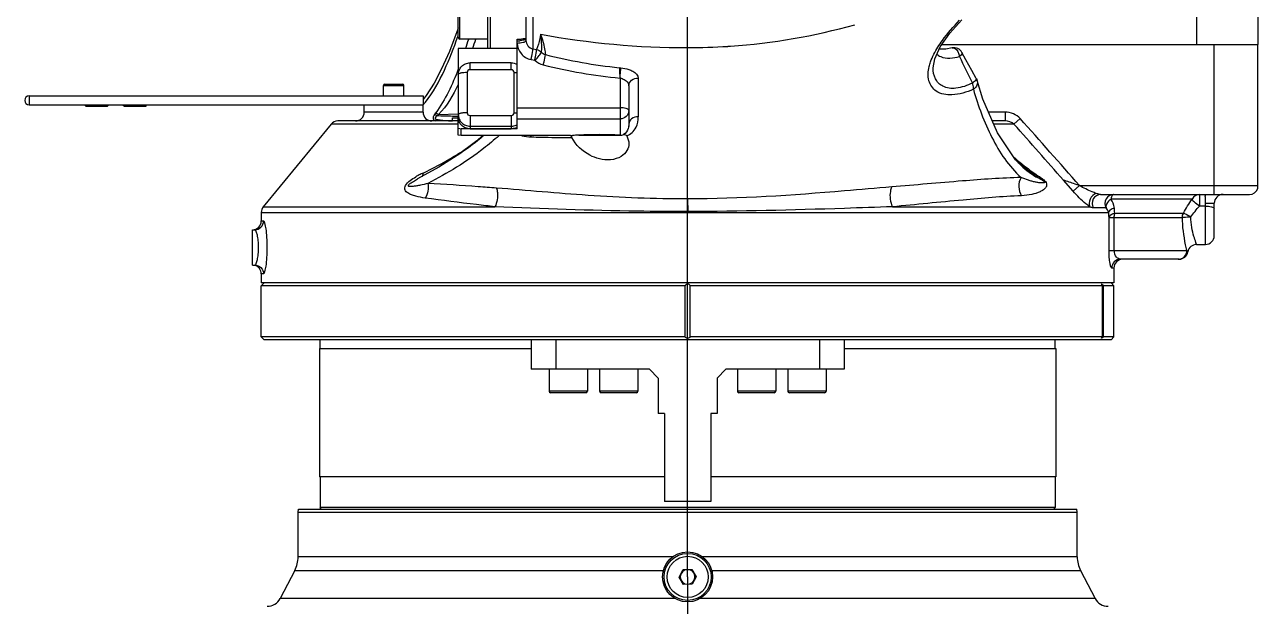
# Model space of a CAD drawing. Header units: millimetres. Extents: x 7426 to 8737, y 124 to 421.
# Drawn here: x 7920.72 to 7941.7, y 244.05 to 253.93 of the extents above; entities that cross this region are included whole.
import ezdxf

# ---------------------------------------------------------------- set-up
doc = ezdxf.new("R2010")
doc.units = ezdxf.units.MM
doc.linetypes.add('CENTER', pattern=[0.6, 0.375, -0.075, 0.075, -0.075])
doc.layers.add('中心线', color=7, linetype='Continuous')
doc.layers.add('外形图', color=7, linetype='Continuous')

msp = doc.modelspace()

# ---------------------------------------------------------------- linework, layer by layer
at = {"layer": '中心线', "linetype": 'CENTER', "ltscale": 30}
for q in [(7931.9925, 269.2036), (7931.9925, 232.0368)]:
    msp.add_line((7931.9925, 244.548), q, dxfattribs=at)
at = {"layer": '外形图', "color": 0, "linetype": 'Continuous'}
for p, q in [((7929.2424, 266.0228), (7929.2424, 253.6664)), ((7929.3609, 265.8521), (7929.3609, 253.5251)), ((7928.6424, 253.5313), (7928.6424, 265.6485)), ((7928.5924, 253.5313), (7928.5924, 265.5985)), ((7941.6981, 253.5982), (7941.6981, 255.8483)), ((7928.0924, 253.7157), (7928.0924, 254.4657)), ((7928.1174, 253.6907), (7928.1174, 254.4907)), ((7940.648, 254.2807), (7940.648, 253.5982)), ((7936.4524, 253.7923), (7936.6535, 254.0191)), ((7928.5924, 253.6907), (7928.1174, 253.6907)), ((7929.0924, 252.165), (7929.0924, 253.6866)), ((7929.0924, 253.5313), (7928.0924, 253.5313)), ((7928.0924, 253.5313), (7928.0924, 253.087)), ((7929.3609, 253.5251), (7929.4244, 253.5122)), ((7936.3171, 253.5982), (7940.8113, 253.5982)), ((7936.3171, 253.5982), (7941.6901, 253.5982)), ((7936.4894, 253.5388), (7936.4896, 253.5389)), ((7940.948, 251.0481), (7940.948, 253.5982)), ((7941.6901, 253.5982), (7941.6981, 253.5982)), ((7941.6901, 251.1498), (7941.6901, 253.5982)), ((7928.9924, 253.2857), (7928.2924, 253.2857)), ((7928.2924, 253.1694), (7928.2924, 253.2857)), ((7928.9924, 253.1694), (7928.9924, 253.2857)), ((7929.3293, 253.342), (7929.3948, 253.3288)), ((7928.0924, 253.087), (7928.0924, 252.3599)), ((7928.2424, 253.1207), (7928.2424, 252.4386)), ((7928.9924, 253.1694), (7928.2924, 253.1694)), ((7929.0424, 252.4386), (7929.0424, 253.1207)), ((7930.8425, 253.0265), (7930.8425, 252.0482)), ((7936.1676, 253.1999), (7936.1676, 253.2)), ((7926.8174, 252.8982), (7927.1674, 252.8982)), ((7926.8174, 252.7232), (7926.8174, 252.8982)), ((7926.8424, 252.9232), (7927.1424, 252.9232)), ((7927.1674, 252.7232), (7927.1674, 252.8982)), ((7930.9925, 252.8949), (7930.9925, 252.2414)), ((7920.7928, 252.7232), (7927.4924, 252.7232)), ((7920.7928, 252.7232), (7920.7928, 252.5732)), ((7927.5474, 252.7318), (7927.4924, 252.6628)), ((7927.4924, 252.7232), (7927.4924, 252.5732)), ((7920.7928, 252.5732), (7927.4924, 252.5732)), ((7921.7447, 252.5732), (7921.7447, 252.5632)), ((7921.7447, 252.5632), (7922.1398, 252.5632)), ((7921.7598, 252.5482), (7921.7447, 252.5632)), ((7921.7598, 252.5482), (7922.1248, 252.5482)), ((7922.1248, 252.5482), (7922.1398, 252.5632)), ((7922.1398, 252.5732), (7922.1398, 252.5632)), ((7922.3948, 252.5732), (7922.3948, 252.5632)), ((7922.3948, 252.5632), (7922.7898, 252.5632)), ((7922.4098, 252.5482), (7922.3948, 252.5632)), ((7922.4098, 252.5482), (7922.7748, 252.5482)), ((7922.7748, 252.5482), (7922.7898, 252.5632)), ((7922.7898, 252.5732), (7922.7898, 252.5632)), ((7926.4924, 252.4482), (7926.4924, 252.5732)), ((7927.4924, 252.4482), (7926.4924, 252.4482)), ((7927.4924, 252.4482), (7927.4924, 252.5732)), ((7927.7559, 252.4077), (7928.0924, 252.4167)), ((7929.0924, 252.5208), (7930.8425, 252.5208)), ((7937.3933, 252.4482), (7937.1083, 252.4482)), ((7937.3933, 252.4482), (7937.3933, 252.2982)), ((7925.9282, 252.2433), (7924.7764, 250.8396)), ((7928.0924, 252.2433), (7925.9282, 252.2433)), ((7928.0924, 252.2982), (7926.0442, 252.2982)), ((7927.9924, 252.3482), (7928.0924, 252.3482)), ((7927.9924, 252.2982), (7927.9924, 252.3482)), ((7928.0041, 252.3753), (7927.9935, 252.3756)), ((7928.0254, 252.3745), (7928.0041, 252.3753)), ((7928.036, 252.374), (7928.0254, 252.3745)), ((7928.0466, 252.3736), (7928.036, 252.374)), ((7928.0572, 252.3732), (7928.0466, 252.3736)), ((7928.0678, 252.3728), (7928.0572, 252.3732)), ((7928.0785, 252.3723), (7928.0678, 252.3728)), ((7928.0891, 252.3719), (7928.0785, 252.3723)), ((7928.0924, 252.0567), (7928.0924, 252.3599)), ((7928.2924, 252.3899), (7928.9924, 252.3899)), ((7928.2924, 252.3899), (7928.2924, 252.165)), ((7928.2924, 252.21), (7928.9924, 252.21)), ((7928.9924, 252.3899), (7928.9924, 252.165)), ((7929.0924, 252.3326), (7930.8425, 252.3326)), ((7930.9925, 252.2414), (7930.9912, 252.2142)), ((7937.3933, 252.2982), (7937.1723, 252.2982)), ((7937.5416, 252.2433), (7937.1958, 252.2433)), ((7937.6477, 252.3385), (7937.5416, 252.2433)), ((7928.1424, 252.0482), (7928.0924, 252.0567)), ((7929.0924, 252.165), (7928.1424, 252.165)), ((7928.1424, 252.0482), (7928.1424, 252.165)), ((7929.9925, 252.0482), (7928.1424, 252.0482)), ((7928.2924, 252.165), (7928.9924, 252.165)), ((7929.9923, 252.0179), (7929.9996, 252.0179)), ((7929.9925, 252.0482), (7929.9961, 252.0484)), ((7929.9944, 252.0483), (7929.9925, 252.0482)), ((7929.9998, 252.0486), (7929.9944, 252.0483)), ((7929.9961, 252.0484), (7929.998, 252.0485)), ((7929.998, 252.0485), (7930.034, 252.0508)), ((7929.9996, 252.0179), (7930.0246, 252.0179)), ((7930.1425, 252.0482), (7930.1425, 252.0565)), ((7930.8425, 252.0482), (7930.1425, 252.0482)), ((7928.0724, 251.7089), (7927.7596, 251.5116)), ((7928.0737, 251.7098), (7928.0724, 251.7089)), ((7937.6898, 251.5153), (7937.5684, 251.6383)), ((7927.7596, 251.5116), (7927.4008, 251.3115)), ((7937.6898, 251.5153), (7937.6943, 251.5113)), ((7937.6982, 251.5234), (7937.703, 251.5197)), ((7937.712, 251.541), (7937.7167, 251.5373)), ((7927.4006, 251.3114), (7927.4008, 251.3115)), ((7938.549, 251.103), (7938.3823, 251.2933)), ((7938.6576, 251.1981), (7938.5489, 251.103)), ((7938.6576, 251.1981), (7941.6901, 251.1981)), ((7931.9925, 250.9722), (7931.9932, 250.758)), ((7939.016, 251.0481), (7941.5481, 251.0481)), ((7940.5708, 250.971), (7939.1924, 250.971)), ((7940.6973, 251.0481), (7940.6973, 250.852)), ((7924.7423, 250.7445), (7939.1511, 250.7445)), ((7924.7423, 250.7445), (7924.7423, 250.5981)), ((7924.7764, 250.8396), (7928.7156, 250.8396)), ((7935.4759, 250.8396), (7938.8325, 250.8396)), ((7939.1099, 250.8213), (7938.893, 250.8213)), ((7939.2565, 250.7321), (7940.4249, 250.7321)), ((7940.798, 250.852), (7940.6973, 250.852)), ((7940.798, 250.1981), (7940.798, 250.8985)), ((7940.798, 250.8981), (7940.948, 250.8981)), ((7940.948, 250.3481), (7940.948, 250.8981)), ((7924.7423, 250.5981), (7924.7797, 250.5981)), ((7939.1595, 250.6593), (7939.2492, 250.6593)), ((7939.1595, 250.0981), (7939.1595, 250.6593)), ((7939.2492, 250.6593), (7940.4069, 250.6593)), ((7939.2492, 250.0981), (7939.2492, 250.6593)), ((7924.5923, 250.4481), (7924.6304, 250.4481)), ((7924.5923, 249.8481), (7924.5923, 250.4481)), ((7939.1595, 250.0981), (7940.4848, 250.0981)), ((7940.648, 250.1981), (7940.798, 250.1981)), ((7940.3522, 249.9481), (7939.3532, 249.9481)), ((7924.5923, 249.8481), (7924.6304, 249.8481)), ((7924.7797, 249.6981), (7924.7423, 249.6981)), ((7924.7423, 249.6981), (7924.7423, 249.5481)), ((7939.2427, 249.7981), (7939.204, 249.7981)), ((7939.2427, 249.7981), (7939.2427, 249.5481)), ((7924.7923, 249.5481), (7924.7423, 249.4981)), ((7931.9493, 249.4981), (7924.7423, 249.4981)), ((7924.7423, 248.6281), (7924.7423, 249.4981)), ((7939.2426, 249.5481), (7924.7424, 249.5481)), ((7931.9493, 248.6281), (7931.9493, 249.4981)), ((7939.047, 249.4981), (7932.0357, 249.4981)), ((7932.0357, 248.6281), (7932.0357, 249.4981)), ((7939.047, 248.6281), (7939.047, 249.4981)), ((7939.2427, 249.4981), (7939.0665, 249.4981)), ((7939.0665, 248.6281), (7939.0665, 249.4981)), ((7939.1927, 249.5481), (7939.2427, 249.4981)), ((7939.2427, 248.6281), (7939.2427, 249.4981)), ((7931.9493, 248.6281), (7924.7423, 248.6281)), ((7924.7923, 248.5781), (7924.7423, 248.6281)), ((7939.047, 248.6281), (7932.0357, 248.6281)), ((7939.2427, 248.6281), (7939.0665, 248.6281)), ((7939.1927, 248.5781), (7939.2427, 248.6281)), ((7929.3405, 248.5781), (7924.7924, 248.5781)), ((7925.7298, 248.4281), (7929.33, 248.4281)), ((7925.7299, 248.4281), (7925.7299, 246.248)), ((7925.7424, 248.4281), (7925.7424, 248.5781)), ((7929.33, 248.5781), (7929.33, 248.0781)), ((7934.6446, 248.5781), (7929.3405, 248.5781)), ((7929.7506, 248.5781), (7929.7506, 248.0781)), ((7934.2344, 248.5781), (7934.2344, 248.0781)), ((7939.1926, 248.5781), (7934.6446, 248.5781)), ((7934.6551, 248.5781), (7934.6551, 248.0781)), ((7934.6551, 248.4281), (7938.2552, 248.4281)), ((7938.2427, 248.4281), (7938.2427, 248.5781)), ((7938.2552, 248.4281), (7938.2552, 246.248)), ((7931.3425, 248.0781), (7929.33, 248.0781)), ((7929.6377, 248.0781), (7929.6377, 247.7031)), ((7930.2877, 248.0781), (7930.2877, 247.7031)), ((7930.4953, 248.0781), (7930.4953, 247.7031)), ((7931.1454, 248.0781), (7931.1454, 247.7031)), ((7931.3425, 248.0781), (7931.4925, 247.9281)), ((7932.4925, 247.9281), (7932.6425, 248.0781)), ((7934.655, 248.0781), (7932.6425, 248.0781)), ((7932.8397, 248.0781), (7932.8397, 247.7031)), ((7933.4897, 248.0781), (7933.4897, 247.7031)), ((7933.6973, 248.0781), (7933.6973, 247.7031)), ((7934.3473, 248.0781), (7934.3473, 247.7031)), ((7931.4925, 247.9281), (7931.4925, 247.328)), ((7932.4925, 247.9281), (7932.4925, 247.328)), ((7930.2877, 247.7031), (7929.6377, 247.7031)), ((7930.2627, 247.6781), (7929.6627, 247.6781)), ((7931.1454, 247.7031), (7930.4953, 247.7031)), ((7931.1204, 247.6781), (7930.5203, 247.6781)), ((7933.4897, 247.7031), (7932.8397, 247.7031)), ((7933.4647, 247.6781), (7932.8647, 247.6781)), ((7934.3473, 247.7031), (7933.6973, 247.7031)), ((7934.3223, 247.6781), (7933.7223, 247.6781)), ((7931.6, 247.328), (7931.4925, 247.328)), ((7931.6, 247.328), (7931.6, 245.828)), ((7932.4925, 247.328), (7932.385, 247.328)), ((7932.385, 247.328), (7932.385, 245.828)), ((7931.6, 246.248), (7925.7299, 246.248)), ((7925.7424, 246.248), (7925.7424, 245.728)), ((7938.2552, 246.248), (7932.385, 246.248)), ((7938.2427, 246.248), (7938.2427, 245.728)), ((7925.3673, 245.648), (7925.3759, 245.698)), ((7925.3759, 245.698), (7938.6091, 245.698)), ((7938.2427, 245.728), (7925.7424, 245.728)), ((7925.7597, 245.698), (7925.7424, 245.728)), ((7932.385, 245.828), (7931.6, 245.828)), ((7938.2253, 245.698), (7938.2427, 245.728)), ((7938.6177, 245.648), (7938.6091, 245.698)), ((7925.3673, 245.648), (7938.6177, 245.648)), ((7925.3673, 244.8893), (7925.3673, 245.648)), ((7938.6177, 244.8893), (7938.6177, 245.648)), ((7931.7393, 244.8893), (7925.3673, 244.8893)), ((7938.6177, 244.8893), (7932.2457, 244.8893)), ((7925.3106, 244.658), (7925.0624, 244.1823)), ((7925.3106, 244.658), (7931.582, 244.658)), ((7931.8482, 244.5449), (7931.9177, 244.6714)), ((7931.9177, 244.6714), (7932.062, 244.6745)), ((7932.062, 244.6745), (7932.1368, 244.551)), ((7932.403, 244.658), (7938.6744, 244.658)), ((7938.6744, 244.658), (7938.9226, 244.1823)), ((7931.923, 244.4215), (7931.8482, 244.5449)), ((7932.0673, 244.4245), (7931.923, 244.4215)), ((7932.1368, 244.551), (7932.0673, 244.4245)), ((7931.7759, 244.1823), (7925.0624, 244.1823)), ((7938.9226, 244.1823), (7932.2092, 244.1823))]:
    msp.add_line(p, q, dxfattribs=at)
for points in [[(7928.0924, 253.8813), (7928.0844, 253.8563), (7927.9406, 253.4767), (7927.809, 253.1822), (7927.6811, 252.9407), (7927.5474, 252.7318)], [(7936.1676, 253.1999), (7936.1947, 253.3536), (7936.2876, 253.5558), (7936.4524, 253.7923)], [(7936.4896, 253.5389), (7936.3832, 253.5204), (7936.2713, 253.5196), (7936.271, 253.5197)], [(7936.9023, 253.0186), (7936.823, 253.1567), (7936.7243, 253.3354), (7936.6569, 253.4623)], [(7937.5684, 251.6383), (7937.2596, 252.0939), (7937.0152, 252.6661), (7936.9174, 252.9829)], [(7928.5051, 252.0482), (7928.4092, 251.9595), (7928.0737, 251.7098)]]:
    msp.add_lwpolyline(points, dxfattribs=at)
for radius in [0.425, 0.4, 0.35]:
    msp.add_circle((7931.9925, 244.548), radius, dxfattribs=at)
for centre, radius, start, end in [((7931.9831, 264.1197), 10.5772, 274.01818, 285.63952), ((7920.0392, 256.5445), 8.5219, 340.72876, 340.91439), ((7928.1174, 253.7157), 0.025, 180, 270), ((7919.6132, 256.3516), 9.0557, 341.85383, 342.91218), ((7920.3006, 256.2586), 8.4874, 341.25652, 342.3897), ((7929.0944, 254.5283), 0.8418, 269.86304, 275.02469), ((7929.0943, 254.1626), 0.5023, 269.7855, 274.9755), ((7929.1738, 253.7769), 0.107, 291.99445, 295.00801), ((7929.1329, 254.2236), 0.5345, 279.16421, 281.33112), ((7929.1452, 254.1606), 0.4703, 281.36614, 281.99683), ((7929.2298, 253.6664), 0.0127, 352.26982, 359.97951), ((7931.9924, 267.4176), 13.8737, 259.61895, 270.00041), ((7931.9922, 264.1226), 10.5787, 270.0018, 273.71925), ((7936.5239, 253.3929), 0.15, 27.63857, 103.17581), ((7946.9755, 258.1829), 11.4138, 204.8141, 207.32869), ((7932.1149, 266.1113), 12.9717, 264.30361, 264.43553), ((8230.4091, 253.4902), 299.2576, 180.08913, 180.214958), ((7926.8424, 252.8982), 0.025, 90, 180), ((7927.1424, 252.8982), 0.025, 0, 90), ((7920.7928, 252.6482), 0.075, 90, 270), ((7926.2951, 253.5933), 1.5772, 319.55099, 321.64924), ((7926.3424, 252.4482), 0.15, 270, 0), ((7927.6424, 252.4482), 0.15, 180, 270), ((7926.3587, 253.5397), 1.494, 319.39171, 319.53373), ((7925.7863, 253.8312), 2.3771, 323.13288, 323.99807), ((7927.0475, 253.135), 1.0153, 312.1878, 314.24967), ((7926.0442, 252.1482), 0.15, 90, 140.62851), ((7927.4876, 238.4388), 13.9461, 87.92121, 89.00714), ((7928.993, 252.368), 0.2029, 289.52851, 299.34142), ((7930.7213, 252.2396), 0.2712, 353.72881, 354.61041), ((7838.3485, 163.6176), 133.018, 41.233272, 41.779705), ((7839.6336, 164.5218), 131.5999, 41.195863, 41.859039), ((7928.1426, 252.3194), 0.1544, 251.0474, 269.94775), ((7930.4929, 244.5498), 7.5151, 92.69933, 93.50102), ((7930.4927, 244.5648), 7.5001, 90.00161, 92.70296), ((7930.4924, 244.57), 7.4949, 87.32275, 89.99943), ((7924.8474, 256.8896), 6.0863, 302.19254, 304.36946), ((7924.9829, 256.6768), 5.8341, 301.8943, 302.17974), ((7941.5281, 256.4133), 6.1888, 229.86242, 231.93065), ((7941.3877, 256.2577), 6.0022, 231.05242, 232.07092), ((7928.025, 250.2336), 1.2935, 117.58908, 120.45332), ((7928.1608, 249.9746), 1.5859, 114.90531, 117.60169), ((7941.5481, 251.1981), 0.15, 270, 341.20309), ((7941.0981, 250.8981), 0.15, 90, 180), ((7924.8923, 250.7445), 0.15, 140.62851, 180), ((7919.5914, 248.7684), 19.6593, 5.51937, 5.76891), ((7922.1444, 249.3663), 17.1665, 4.5633, 4.84865), ((7924.5923, 250.5981), 0.15, 270, 0), ((7940.798, 250.3481), 0.15, 270, 0), ((7940.648, 250.0481), 0.15, 89.99998, 170.40654), ((7939.3927, 249.7981), 0.15, 90, 180), ((7940.3522, 250.0981), 0.15, 270, 350.40683), ((7924.5923, 249.6981), 0.15, 0, 75.63254), ((7929.6627, 247.7031), 0.025, 180, 270), ((7930.2627, 247.7031), 0.025, 270, 0), ((7930.5203, 247.7031), 0.025, 180, 270), ((7931.1204, 247.7031), 0.025, 270, 0), ((7932.8647, 247.7031), 0.025, 180, 270), ((7933.4647, 247.7031), 0.025, 270, 0), ((7933.7223, 247.7031), 0.025, 180, 270), ((7934.3223, 247.7031), 0.025, 270, 0), ((7924.8673, 244.8893), 0.5, 332.44719, 0), ((7939.1177, 244.8893), 0.5, 180, 207.55281), ((7931.9925, 244.548), 0.125, 91.21135, 270.0553), ((7931.9925, 244.548), 0.125, 271.21135, 90.0553), ((7924.8408, 244.298), 0.25, 270, 332.44719), ((7939.1442, 244.298), 0.25, 207.55281, 270)]:
    msp.add_arc(centre, radius, start, end, dxfattribs=at)
for points, knots in [([(7936.2483, 253.5541), (7936.2723, 253.5923), (7936.3826, 253.7538), (7936.513, 253.9007), (7936.618, 254.0083)], [0, 0, 0, 0, 0.230675, 1, 1, 1, 1]), ([(7927.532, 252.6147), (7927.6635, 252.7808), (7927.8646, 253.1511), (7928.016, 253.5388), (7928.0836, 253.732)], [0, 0, 0, 0, 0.5086457, 1, 1, 1, 1]), ([(7929.0924, 253.6226), (7929.1273, 253.6226), (7929.173, 253.6267), (7929.2399, 253.6466), (7929.2423, 253.6647)], [0, 0, 0, 0, 0.6564664, 1, 1, 1, 1]), ([(7929.2139, 253.6776), (7929.2088, 253.6756), (7929.1841, 253.6675), (7929.1583, 253.664), (7929.1379, 253.6622)], [0, 0, 0, 0, 0.2102163, 1, 1, 1, 1]), ([(7929.2304, 253.6864), (7929.2287, 253.6852), (7929.225, 253.6829), (7929.2211, 253.6809), (7929.219, 253.6799)], [0, 0, 0, 0, 0.4744129, 1, 1, 1, 1]), ([(7929.2416, 253.6999), (7929.2407, 253.6973), (7929.2376, 253.6921), (7929.233, 253.6883), (7929.2304, 253.6864)], [0, 0, 0, 0, 0.4530397, 1, 1, 1, 1]), ([(7929.2424, 253.6664), (7929.2424, 253.6342), (7929.2669, 253.567), (7929.3286, 253.5318), (7929.3609, 253.5251)], [0, 0, 0, 0, 0.4941668, 1, 1, 1, 1]), ([(7929.4924, 253.771), (7929.4884, 253.7466), (7929.4722, 253.6588), (7929.4489, 253.5719), (7929.4244, 253.5121)], [0, 0, 0, 0, 0.2771436, 1, 1, 1, 1]), ([(7929.4924, 253.771), (7929.4954, 253.7446), (7929.5051, 253.6443), (7929.5079, 253.5429), (7929.5019, 253.4689)], [0, 0, 0, 0, 0.264053, 1, 1, 1, 1]), ([(7929.0924, 253.6226), (7929.0924, 253.5585), (7929.1418, 253.4248), (7929.2648, 253.3553), (7929.3293, 253.342)], [0, 0, 0, 0, 0.4930752, 1, 1, 1, 1]), ([(7929.3293, 253.342), (7929.3335, 253.3607), (7929.3456, 253.4213), (7929.3602, 253.4823), (7929.3609, 253.5251)], [0, 0, 0, 0, 0.3090374, 1, 1, 1, 1]), ([(7929.3936, 253.3289), (7929.3977, 253.3476), (7929.4095, 253.4083), (7929.4238, 253.4693), (7929.4244, 253.5121)], [0, 0, 0, 0, 0.3089944, 1, 1, 1, 1]), ([(7929.3961, 253.3276), (7929.4221, 253.3524), (7929.4597, 253.3965), (7929.4981, 253.446), (7929.5019, 253.4689)], [0, 0, 0, 0, 0.6070122, 1, 1, 1, 1]), ([(7936.0996, 253.2208), (7936.1061, 253.248), (7936.1409, 253.3652), (7936.1984, 253.4745), (7936.2483, 253.5541)], [0, 0, 0, 0, 0.2290628, 1, 1, 1, 1]), ([(7936.4898, 253.5389), (7936.5026, 253.5419), (7936.5752, 253.5287), (7936.6075, 253.4475), (7936.6155, 253.3929)], [0, 0, 0, 0, 0.1933268, 1, 1, 1, 1]), ([(7936.6569, 253.4623), (7936.659, 253.4584), (7936.6598, 253.4283), (7936.6337, 253.408), (7936.6155, 253.3929)], [0, 0, 0, 0, 0.1581439, 1, 1, 1, 1]), ([(7928.0924, 253.087), (7928.0924, 253.1129), (7928.1029, 253.1653), (7928.1475, 253.2313), (7928.214, 253.2754), (7928.2665, 253.2857), (7928.2924, 253.2857)], [0, 0, 0, 0, 0.2498034, 0.4997199, 0.7498004, 1, 1, 1, 1]), ([(7929.5375, 253.2503), (7929.542, 253.2672), (7929.5562, 253.3249), (7929.5706, 253.383), (7929.5743, 253.4248)], [0, 0, 0, 0, 0.2943908, 1, 1, 1, 1]), ([(7936.2313, 253.4334), (7936.2499, 253.4159), (7936.3655, 253.3452), (7936.5125, 253.3656), (7936.6155, 253.3929)], [0, 0, 0, 0, 0.1933703, 1, 1, 1, 1]), ([(7928.2424, 253.1207), (7928.2233, 253.1207), (7928.1954, 253.1196), (7928.16, 253.1154), (7928.1376, 253.1114), (7928.1187, 253.1063), (7928.1035, 253.1005), (7928.0924, 253.0927), (7928.0924, 253.087)], [0, 0, 0, 0, 0.3629494, 0.5279405, 0.6739451, 0.7961244, 0.8911207, 1, 1, 1, 1]), ([(7928.2924, 253.1694), (7928.2797, 253.1694), (7928.2534, 253.1593), (7928.2424, 253.1332), (7928.2424, 253.1207)], [0, 0, 0, 0, 0.5045891, 1, 1, 1, 1]), ([(7929.0424, 253.1207), (7929.0424, 253.1332), (7929.0314, 253.1593), (7929.0051, 253.1694), (7928.9924, 253.1694)], [0, 0, 0, 0, 0.4954108, 1, 1, 1, 1]), ([(7929.0424, 253.1207), (7929.0467, 253.1207), (7929.0634, 253.1205), (7929.0801, 253.1198), (7929.0925, 253.1188)], [0, 0, 0, 0, 0.2542563, 1, 1, 1, 1]), ([(7930.8274, 253.2036), (7930.8341, 253.1949), (7930.8289, 253.166), (7930.8362, 253.1256), (7930.8363, 253.0768), (7930.8444, 253.0434), (7930.8427, 253.0265)], [0, 0, 0, 0, 0.1843967, 0.4321416, 0.7138082, 1, 1, 1, 1]), ([(7930.8425, 253.0265), (7930.8442, 253.0432), (7930.8499, 253.1011), (7930.8551, 253.1592), (7930.8573, 253.2006)], [0, 0, 0, 0, 0.287584, 1, 1, 1, 1]), ([(7930.9925, 253.1718), (7931.0154, 253.1638), (7931.0815, 253.1368), (7931.1518, 253.0747), (7931.1519, 253.0247)], [0, 0, 0, 0, 0.3260966, 1, 1, 1, 1]), ([(7930.9925, 252.8949), (7930.9925, 252.9302), (7931.0331, 253.0059), (7931.1128, 253.0268), (7931.1519, 253.0247)], [0, 0, 0, 0, 0.4743121, 1, 1, 1, 1]), ([(7936.8517, 252.8359), (7936.7367, 252.7855), (7936.5282, 252.7181), (7936.2182, 252.7628), (7936.0663, 252.9832), (7936.0814, 253.1432), (7936.0996, 253.2208)], [0, 0, 0, 0, 0.3403337, 0.5873677, 0.7838329, 1, 1, 1, 1]), ([(7936.8357, 252.9429), (7936.7474, 252.8993), (7936.5831, 252.8375), (7936.3349, 252.8572), (7936.1871, 253.0104), (7936.1676, 253.1374), (7936.1676, 253.1998)], [0, 0, 0, 0, 0.3326794, 0.5848733, 0.7888604, 1, 1, 1, 1]), ([(7930.9114, 253.0025), (7930.9234, 252.9962), (7930.9618, 252.9719), (7930.9925, 252.9273), (7930.9925, 252.8949)], [0, 0, 0, 0, 0.2948562, 1, 1, 1, 1]), ([(7936.8517, 252.8359), (7936.853, 252.8431), (7936.8549, 252.8796), (7936.8455, 252.9157), (7936.8357, 252.9429)], [0, 0, 0, 0, 0.201926, 1, 1, 1, 1]), ([(7936.9174, 252.9829), (7936.9282, 252.9438), (7936.9084, 252.8786), (7936.8646, 252.8438), (7936.8517, 252.8359)], [0, 0, 0, 0, 0.728621, 1, 1, 1, 1]), ([(7936.8517, 252.8359), (7936.9327, 252.5544), (7937.1296, 252.015), (7937.4553, 251.5251), (7937.6627, 251.3366)], [0, 0, 0, 0, 0.5109806, 1, 1, 1, 1]), ([(7936.9023, 253.0185), (7936.904, 253.0157), (7936.9026, 253.0057), (7936.8974, 252.9987), (7936.894, 252.9943)], [0, 0, 0, 0, 0.375403, 1, 1, 1, 1]), ([(7927.688, 252.4051), (7927.6851, 252.4012), (7927.6795, 252.3934), (7927.6745, 252.3852), (7927.6723, 252.381)], [0, 0, 0, 0, 0.5081695, 1, 1, 1, 1]), ([(7928.2424, 252.4386), (7928.2233, 252.4386), (7928.1954, 252.4375), (7928.16, 252.4333), (7928.1376, 252.4293), (7928.1187, 252.4243), (7928.1035, 252.4185), (7928.0924, 252.4106), (7928.0924, 252.4049)], [0, 0, 0, 0, 0.3629494, 0.5279405, 0.6739451, 0.7961244, 0.8911207, 1, 1, 1, 1]), ([(7928.0924, 252.4049), (7928.0924, 252.3795), (7928.1029, 252.328), (7928.1476, 252.2632), (7928.2141, 252.2201), (7928.2664, 252.21), (7928.2924, 252.21)], [0, 0, 0, 0, 0.2469931, 0.4957601, 0.7470107, 1, 1, 1, 1]), ([(7928.2424, 252.4386), (7928.2424, 252.4261), (7928.2534, 252.4), (7928.2797, 252.3899), (7928.2924, 252.3899)], [0, 0, 0, 0, 0.4954108, 1, 1, 1, 1]), ([(7928.9924, 252.3899), (7929.0051, 252.3899), (7929.0314, 252.4), (7929.0424, 252.4261), (7929.0424, 252.4386)], [0, 0, 0, 0, 0.5045891, 1, 1, 1, 1]), ([(7929.0424, 252.4386), (7929.0467, 252.4386), (7929.0634, 252.4385), (7929.0801, 252.4377), (7929.0925, 252.4367)], [0, 0, 0, 0, 0.2542563, 1, 1, 1, 1]), ([(7930.9925, 252.4769), (7930.9925, 252.4949), (7930.9226, 252.5177), (7930.8781, 252.5208), (7930.8425, 252.5208)], [0, 0, 0, 0, 0.3348456, 1, 1, 1, 1]), ([(7930.9925, 252.4769), (7930.9925, 252.4399), (7930.9591, 252.3621), (7930.8805, 252.3326), (7930.8425, 252.3326)], [0, 0, 0, 0, 0.4931988, 1, 1, 1, 1]), ([(7927.7293, 252.3827), (7927.717, 252.3748), (7927.6941, 252.3645), (7927.698, 252.3322), (7927.7287, 252.3257), (7927.7628, 252.3166), (7927.8241, 252.3097), (7927.9001, 252.3034), (7927.9616, 252.3008), (7927.9924, 252.2998)], [0, 0, 0, 0, 0.1230125, 0.1691957, 0.2298213, 0.354721, 0.4830482, 0.741019, 1, 1, 1, 1]), ([(7928.2924, 252.165), (7928.2664, 252.165), (7928.2141, 252.1751), (7928.1476, 252.2182), (7928.1029, 252.283), (7928.0924, 252.3345), (7928.0924, 252.3599)], [0, 0, 0, 0, 0.2529893, 0.5042399, 0.7530069, 1, 1, 1, 1]), ([(7928.9924, 252.21), (7929.0012, 252.21), (7929.0358, 252.2122), (7929.0698, 252.2234), (7929.0924, 252.2361)], [0, 0, 0, 0, 0.2515117, 1, 1, 1, 1]), ([(7930.9908, 252.21), (7930.9894, 252.197), (7930.9797, 252.1412), (7930.9427, 252.0868), (7930.9038, 252.0666)], [0, 0, 0, 0, 0.229675, 1, 1, 1, 1]), ([(7930.9569, 252.0427), (7931.024, 252.0685), (7931.1293, 252.1718), (7931.1539, 252.3069), (7931.1536, 252.3675)], [0, 0, 0, 0, 0.5426548, 1, 1, 1, 1]), ([(7931.1537, 252.3675), (7931.1144, 252.37), (7931.0349, 252.351), (7930.9925, 252.2762), (7930.9925, 252.2414)], [0, 0, 0, 0, 0.5307277, 1, 1, 1, 1]), ([(7928.783, 252.0477), (7928.6995, 251.9719), (7928.3256, 251.6607), (7927.9065, 251.4071), (7927.5749, 251.2355)], [0, 0, 0, 0, 0.2318941, 1, 1, 1, 1]), ([(7928.5263, 252.0479), (7928.4913, 252.0186), (7928.3451, 251.8998), (7928.1922, 251.7894), (7928.0737, 251.7098)], [0, 0, 0, 0, 0.2422405, 1, 1, 1, 1]), ([(7929.3347, 252.0265), (7929.3322, 252.0306), (7929.3271, 252.0383), (7929.3209, 252.0452), (7929.3176, 252.0483)], [0, 0, 0, 0, 0.5185281, 1, 1, 1, 1]), ([(7929.3347, 252.0265), (7929.3877, 252.0248), (7929.6069, 252.0191), (7929.8261, 252.0177), (7929.9923, 252.0179)], [0, 0, 0, 0, 0.241997, 1, 1, 1, 1]), ([(7930.0246, 252.0179), (7930.0225, 252.0224), (7930.0164, 252.0331), (7930.0084, 252.0486), (7930.0001, 252.0487)], [0, 0, 0, 0, 0.3772184, 1, 1, 1, 1]), ([(7930.4925, 251.6535), (7930.4358, 251.6673), (7930.248, 251.7402), (7930.0847, 251.8882), (7930.0246, 252.0179)], [0, 0, 0, 0, 0.2896571, 1, 1, 1, 1]), ([(7930.9925, 251.9117), (7930.9925, 251.8713), (7930.9682, 251.783), (7930.8095, 251.6313), (7930.6133, 251.6241), (7930.4925, 251.6535)], [0, 0, 0, 0, 0.1915519, 0.4107829, 1, 1, 1, 1]), ([(7927.4929, 251.413), (7927.5411, 251.4354), (7927.7365, 251.5301), (7927.9261, 251.6369), (7928.0653, 251.7235)], [0, 0, 0, 0, 0.2447469, 1, 1, 1, 1]), ([(7927.5299, 250.9869), (7927.4759, 250.9942), (7927.3973, 251.0083), (7927.2981, 251.0397), (7927.2349, 251.0698), (7927.1753, 251.121), (7927.1923, 251.2192), (7927.2737, 251.286), (7927.3362, 251.3291), (7927.3694, 251.3486)], [0, 0, 0, 0, 0.2387707, 0.3496848, 0.4534164, 0.5498598, 0.6651961, 0.8310012, 1, 1, 1, 1]), ([(7927.4803, 251.3549), (7927.4884, 251.3662), (7927.4924, 251.3871), (7927.493, 251.4069), (7927.4929, 251.413)], [0, 0, 0, 0, 0.6939479, 1, 1, 1, 1]), ([(7937.9749, 251.3512), (7937.9953, 251.3379), (7938.0363, 251.3084), (7938.0873, 251.2626), (7938.1031, 251.2069), (7938.0834, 251.1612), (7938.0426, 251.1247), (7937.9621, 251.0798), (7937.8369, 251.0417), (7937.7297, 251.0291), (7937.6715, 251.0268)], [0, 0, 0, 0, 0.1068054, 0.222371, 0.2937926, 0.3418197, 0.4322045, 0.5284006, 0.7450325, 1, 1, 1, 1]), ([(7937.703, 251.5197), (7937.7277, 251.5004), (7937.8238, 251.4271), (7937.9226, 251.3571), (7937.9981, 251.3089)], [0, 0, 0, 0, 0.2595661, 1, 1, 1, 1]), ([(7937.7167, 251.5373), (7937.7803, 251.4877), (7937.8655, 251.4243), (7937.9536, 251.365), (7937.9749, 251.3512)], [0, 0, 0, 0, 0.760304, 1, 1, 1, 1]), ([(7937.9981, 251.3089), (7937.9899, 251.317), (7937.9788, 251.3314), (7937.9789, 251.3485), (7937.9794, 251.3536)], [0, 0, 0, 0, 0.690813, 1, 1, 1, 1]), ([(7927.5749, 251.2355), (7927.5327, 251.2251), (7927.4698, 251.2105), (7927.3861, 251.1944), (7927.3358, 251.1868), (7927.2956, 251.1826), (7927.2707, 251.1834), (7927.2322, 251.1825), (7927.2544, 251.2313), (7927.2901, 251.2459), (7927.3388, 251.2796), (7927.3761, 251.2985), (7927.4006, 251.3114)], [0, 0, 0, 0, 0.2393815, 0.3554776, 0.4677839, 0.5215695, 0.5723434, 0.6185534, 0.681002, 0.7682807, 0.847597, 1, 1, 1, 1]), ([(7928.7403, 251.1564), (7928.637, 251.1642), (7928.2487, 251.1936), (7927.8603, 251.2222), (7927.5749, 251.2355)], [0, 0, 0, 0, 0.2661831, 1, 1, 1, 1]), ([(7928.7403, 251.1564), (7928.7487, 251.1325), (7928.7698, 251.0269), (7928.7528, 250.9127), (7928.7156, 250.8396)], [0, 0, 0, 0, 0.2361569, 1, 1, 1, 1]), ([(7931.9925, 250.9722), (7931.4277, 250.9713), (7930.3413, 251.0151), (7929.2601, 251.1174), (7928.7403, 251.1564)], [0, 0, 0, 0, 0.5200834, 1, 1, 1, 1]), ([(7935.4641, 251.1759), (7935.1963, 251.1538), (7934.0417, 251.052), (7932.8831, 250.9724), (7931.9925, 250.9722)], [0, 0, 0, 0, 0.2317512, 1, 1, 1, 1]), ([(7935.4641, 251.1759), (7935.4526, 251.1522), (7935.4213, 251.0417), (7935.4363, 250.9179), (7935.4759, 250.8396)], [0, 0, 0, 0, 0.2308126, 1, 1, 1, 1]), ([(7937.6627, 251.3366), (7937.3304, 251.3285), (7936.597, 251.2753), (7935.8653, 251.209), (7935.4641, 251.1759)], [0, 0, 0, 0, 0.4522365, 1, 1, 1, 1]), ([(7937.9981, 251.3089), (7938.0239, 251.2945), (7938.1005, 251.2423), (7938.0087, 251.2431), (7937.9628, 251.248), (7937.9047, 251.2585), (7937.8471, 251.2727), (7937.7651, 251.2969), (7937.7038, 251.3196), (7937.6627, 251.3366)], [0, 0, 0, 0, 0.1762765, 0.270391, 0.3777478, 0.4915361, 0.6105606, 0.7347207, 1, 1, 1, 1]), ([(7938.6576, 251.1982), (7938.6323, 251.2071), (7938.5406, 251.2388), (7938.4479, 251.2678), (7938.3823, 251.2933)], [0, 0, 0, 0, 0.2755777, 1, 1, 1, 1]), ([(7938.9424, 251.0665), (7938.919, 251.0743), (7938.8213, 251.1121), (7938.7271, 251.1585), (7938.6576, 251.1981)], [0, 0, 0, 0, 0.2354834, 1, 1, 1, 1]), ([(7928.7156, 250.8396), (7928.6107, 250.851), (7928.215, 250.8961), (7927.82, 250.9476), (7927.5299, 250.9869)], [0, 0, 0, 0, 0.2649014, 1, 1, 1, 1]), ([(7937.6715, 251.0268), (7937.339, 251.0132), (7936.6067, 250.9494), (7935.8759, 250.8759), (7935.4759, 250.8396)], [0, 0, 0, 0, 0.453148, 1, 1, 1, 1]), ([(7938.8325, 250.8396), (7938.8095, 250.8553), (7938.7074, 250.9346), (7938.6157, 251.0267), (7938.549, 251.103)], [0, 0, 0, 0, 0.2152686, 1, 1, 1, 1]), ([(7938.9424, 251.0665), (7938.8975, 251.0512), (7938.8263, 250.982), (7938.812, 250.8777), (7938.8325, 250.8396)], [0, 0, 0, 0, 0.5227755, 1, 1, 1, 1]), ([(7939.016, 251.0481), (7938.9674, 251.0481), (7938.8635, 250.9847), (7938.8681, 250.865), (7938.893, 250.8213)], [0, 0, 0, 0, 0.4914175, 1, 1, 1, 1]), ([(7939.016, 251.0481), (7939.0108, 251.0481), (7938.9855, 251.0513), (7938.9615, 251.06), (7938.9424, 251.0665)], [0, 0, 0, 0, 0.2037775, 1, 1, 1, 1]), ([(7939.2367, 251.0481), (7939.1871, 251.0481), (7939.0804, 250.9871), (7939.0844, 250.8648), (7939.1099, 250.8213)], [0, 0, 0, 0, 0.4961843, 1, 1, 1, 1]), ([(7939.1924, 250.971), (7939.1778, 250.9606), (7939.1349, 250.924), (7939.0966, 250.8597), (7939.1099, 250.8213)], [0, 0, 0, 0, 0.3056367, 1, 1, 1, 1]), ([(7939.2367, 251.0481), (7939.2319, 251.0481), (7939.2025, 251.0327), (7939.1972, 250.9966), (7939.1924, 250.971)], [0, 0, 0, 0, 0.1547241, 1, 1, 1, 1]), ([(7940.6973, 250.852), (7940.6665, 250.8705), (7940.6222, 250.905), (7940.5747, 250.9487), (7940.5708, 250.971)], [0, 0, 0, 0, 0.6140457, 1, 1, 1, 1]), ([(7940.798, 250.8985), (7940.798, 250.9176), (7940.7969, 250.9517), (7940.8008, 251.0019), (7940.7932, 251.0246), (7940.8018, 251.0481), (7940.798, 251.0481)], [0, 0, 0, 0, 0.382846, 0.707236, 0.923919, 1, 1, 1, 1]), ([(7931.9932, 250.758), (7931.7093, 250.7573), (7930.6163, 250.764), (7929.524, 250.8074), (7928.7156, 250.8396)], [0, 0, 0, 0, 0.2598166, 1, 1, 1, 1]), ([(7935.4759, 250.8396), (7935.2039, 250.8306), (7934.0434, 250.7897), (7932.8823, 250.7582), (7931.9932, 250.758)], [0, 0, 0, 0, 0.2343891, 1, 1, 1, 1]), ([(7938.893, 250.8213), (7938.8888, 250.8213), (7938.8676, 250.8237), (7938.8479, 250.8325), (7938.8325, 250.8396)], [0, 0, 0, 0, 0.1995307, 1, 1, 1, 1]), ([(7939.2495, 250.8173), (7939.2371, 250.814), (7939.1987, 250.8009), (7939.1579, 250.7724), (7939.1511, 250.7445)], [0, 0, 0, 0, 0.3084498, 1, 1, 1, 1]), ([(7939.1595, 250.6593), (7939.1613, 250.6672), (7939.1814, 250.7051), (7939.2243, 250.7235), (7939.2565, 250.7321)], [0, 0, 0, 0, 0.1968346, 1, 1, 1, 1]), ([(7940.4249, 250.7321), (7940.4311, 250.7301), (7940.4738, 250.7105), (7940.515, 250.688), (7940.5502, 250.6682)], [0, 0, 0, 0, 0.1393349, 1, 1, 1, 1]), ([(7940.798, 250.852), (7940.8337, 250.852), (7940.8792, 250.8491), (7940.948, 250.8241), (7940.948, 250.8058)], [0, 0, 0, 0, 0.6614419, 1, 1, 1, 1]), ([(7924.6304, 250.4481), (7924.6685, 250.4481), (7924.748, 250.4803), (7924.7797, 250.5599), (7924.7797, 250.5981)], [0, 0, 0, 0, 0.4990871, 1, 1, 1, 1]), ([(7924.7797, 250.5981), (7924.7929, 250.5981), (7924.8038, 250.5332), (7924.8232, 250.456), (7924.8347, 250.3092), (7924.8402, 250.1482), (7924.8347, 249.9871), (7924.8232, 249.8403), (7924.8038, 249.7631), (7924.7929, 249.6981), (7924.7797, 249.6981)], [0, 0, 0, 0, 0.0434453, 0.152756, 0.3127813, 0.4999485, 0.6871252, 0.8471679, 0.9565281, 1, 1, 1, 1]), ([(7940.4069, 250.6593), (7940.4138, 250.6607), (7940.4615, 250.666), (7940.5093, 250.6675), (7940.5502, 250.6682)], [0, 0, 0, 0, 0.1470092, 1, 1, 1, 1]), ([(7940.4848, 250.0981), (7940.4767, 250.1296), (7940.433, 250.3135), (7940.4095, 250.5028), (7940.4069, 250.6593)], [0, 0, 0, 0, 0.17197, 1, 1, 1, 1]), ([(7940.648, 250.1981), (7940.6411, 250.2088), (7940.6299, 250.2565), (7940.5944, 250.3489), (7940.5635, 250.4946), (7940.5517, 250.6071), (7940.5502, 250.6682)], [0, 0, 0, 0, 0.0791601, 0.2981877, 0.6192678, 1, 1, 1, 1]), ([(7924.6304, 250.4481), (7924.6404, 250.4481), (7924.6573, 250.4096), (7924.6729, 250.3537), (7924.6871, 250.2573), (7924.692, 250.1481), (7924.6871, 250.039), (7924.6729, 249.9425), (7924.6573, 249.8866), (7924.6404, 249.8481), (7924.6304, 249.8481)], [0, 0, 0, 0, 0.0479606, 0.156171, 0.314054, 0.4999508, 0.6858571, 0.8437562, 0.9520135, 1, 1, 1, 1]), ([(7939.204, 249.7981), (7939.196, 249.7981), (7939.1845, 249.8346), (7939.1725, 249.8862), (7939.162, 249.9846), (7939.1595, 250.0571), (7939.1595, 250.0981)], [0, 0, 0, 0, 0.0787425, 0.2787001, 0.5987659, 1, 1, 1, 1]), ([(7939.3532, 249.9481), (7939.3291, 249.9481), (7939.2643, 249.985), (7939.2492, 250.0567), (7939.2492, 250.0981)], [0, 0, 0, 0, 0.3683534, 1, 1, 1, 1]), ([(7940.3357, 249.9481), (7940.3738, 249.9481), (7940.4532, 249.9803), (7940.4848, 250.0599), (7940.4848, 250.0981)], [0, 0, 0, 0, 0.4988516, 1, 1, 1, 1]), ([(7940.5001, 250.0731), (7940.499, 250.0755), (7940.493, 250.0833), (7940.4883, 250.0919), (7940.4848, 250.0981)], [0, 0, 0, 0, 0.2670667, 1, 1, 1, 1]), ([(7939.3532, 249.9481), (7939.3151, 249.9481), (7939.2357, 249.9159), (7939.204, 249.8363), (7939.204, 249.7981)], [0, 0, 0, 0, 0.4990578, 1, 1, 1, 1]), ([(7924.6304, 249.8481), (7924.6685, 249.8481), (7924.748, 249.8159), (7924.7797, 249.7363), (7924.7797, 249.6981)], [0, 0, 0, 0, 0.4990873, 1, 1, 1, 1]), ([(7939.0508, 249.5116), (7939.0483, 249.5136), (7939.0444, 249.5167), (7939.0312, 249.5258), (7939.0314, 249.5217)], [0, 0, 0, 0, 0.4336438, 1, 1, 1, 1]), ([(7939.0314, 249.5217), (7939.0314, 249.5203), (7939.0357, 249.5115), (7939.0418, 249.5043), (7939.047, 249.4981)], [0, 0, 0, 0, 0.1437715, 1, 1, 1, 1]), ([(7939.0314, 248.6045), (7939.0314, 248.6059), (7939.0357, 248.6147), (7939.0418, 248.6219), (7939.047, 248.6281)], [0, 0, 0, 0, 0.1437715, 1, 1, 1, 1]), ([(7939.0508, 248.6145), (7939.0483, 248.6125), (7939.0444, 248.6094), (7939.0312, 248.6003), (7939.0314, 248.6045)], [0, 0, 0, 0, 0.4336438, 1, 1, 1, 1])]:
    msp.add_open_spline(points, degree=3, knots=knots, dxfattribs=at)
for points in [[(7929.218, 253.6959), (7929.2015, 253.6932), (7929.1848, 253.6913), (7929.1682, 253.6898)], [(7929.4924, 253.771), (7929.5211, 253.6898), (7929.5452, 253.6064), (7929.5607, 253.5217)], [(7929.4244, 253.5121), (7929.4532, 253.5053), (7929.481, 253.4899), (7929.5019, 253.4689)], [(7929.5019, 253.4689), (7929.5214, 253.4485), (7929.5471, 253.4325), (7929.5743, 253.4248)], [(7929.5607, 253.5217), (7929.5666, 253.4896), (7929.5713, 253.4572), (7929.5743, 253.4248)], [(7932.6784, 253.5665), (7932.6937, 253.5668), (7932.709, 253.5682), (7932.7243, 253.5686)], [(7928.9924, 253.2857), (7929.0269, 253.2857), (7929.0625, 253.2762), (7929.0924, 253.259)], [(7929.3948, 253.3287), (7929.434, 253.2912), (7929.4848, 253.2632), (7929.5375, 253.2503)], [(7929.5375, 253.2503), (7929.9662, 253.1452), (7930.4032, 253.0686), (7930.8425, 253.0265)], [(7929.5743, 253.4248), (7929.9858, 253.3219), (7930.4054, 253.246), (7930.8274, 253.2036)], [(7928.0926, 253.1778), (7927.9916, 252.9178), (7927.8733, 252.6595), (7927.7093, 252.4339)], [(7930.8425, 253.0265), (7930.8664, 253.0219), (7930.8899, 253.0139), (7930.9114, 253.0025)], [(7930.8573, 253.2006), (7930.9031, 253.1962), (7930.9489, 253.1868), (7930.9925, 253.1718)], [(7928.0926, 252.9186), (7928.0037, 252.7351), (7927.9005, 252.5516), (7927.7559, 252.4077)], [(7936.8705, 252.9702), (7936.8594, 252.9604), (7936.8477, 252.9515), (7936.8357, 252.9429)], [(7936.894, 252.9943), (7936.8871, 252.9855), (7936.8789, 252.9776), (7936.8705, 252.9702)], [(7936.9029, 253.0189), (7936.9093, 253.0086), (7936.9136, 252.9957), (7936.912, 252.9837)], [(7927.7293, 252.3827), (7927.717, 252.3905), (7927.7046, 252.3998), (7927.6903, 252.4023)], [(7927.7559, 252.4077), (7927.7422, 252.4167), (7927.7285, 252.4275), (7927.7125, 252.4306)], [(7937.6477, 252.3385), (7937.5861, 252.4072), (7937.4857, 252.4482), (7937.3933, 252.4482)], [(7927.6723, 252.381), (7927.6632, 252.3641), (7927.6607, 252.338), (7927.6732, 252.3233)], [(7927.6732, 252.3233), (7927.6826, 252.3122), (7927.6959, 252.3045), (7927.7091, 252.2982)], [(7937.5416, 252.2433), (7937.5037, 252.2799), (7937.446, 252.2982), (7937.3933, 252.2982)], [(7929.0608, 252.1768), (7929.039, 252.169), (7929.0156, 252.165), (7928.9924, 252.165)], [(7929.1722, 252.0477), (7929.2256, 252.0363), (7929.2801, 252.0282), (7929.3347, 252.0265)], [(7930.8425, 252.0567), (7930.8632, 252.0557), (7930.8845, 252.0591), (7930.9038, 252.0666)], [(7930.9038, 252.0666), (7930.9218, 252.0737), (7930.9475, 252.0598), (7930.9569, 252.0427)], [(7930.9569, 252.0427), (7930.9786, 252.0031), (7930.9925, 251.957), (7930.9925, 251.9117)], [(7937.6943, 251.5113), (7937.7849, 251.4301), (7937.8873, 251.3593), (7937.9981, 251.3089)], [(7927.5749, 251.2355), (7927.5913, 251.1529), (7927.5753, 251.0578), (7927.5299, 250.9869)], [(7937.6627, 251.3366), (7937.6091, 251.2482), (7937.6133, 251.1121), (7937.6715, 251.0268)], [(7939.2495, 250.8173), (7939.2449, 250.8718), (7939.2239, 250.9263), (7939.1924, 250.971)], [(7940.4249, 250.7321), (7940.4705, 250.8135), (7940.5195, 250.893), (7940.5708, 250.971)], [(7940.6973, 251.0481), (7940.6479, 251.0481), (7940.5941, 251.0145), (7940.5708, 250.971)], [(7939.1511, 250.7445), (7939.1453, 250.7729), (7939.1296, 250.8), (7939.1099, 250.8213)], [(7939.2492, 250.6593), (7939.2492, 250.6815), (7939.2472, 250.7061), (7939.2583, 250.7253)], [(7940.4069, 250.6593), (7940.4069, 250.6825), (7940.4103, 250.7119), (7940.4293, 250.7253)], [(7940.5502, 250.6682), (7940.5965, 250.7316), (7940.646, 250.7926), (7940.6973, 250.852)], [(7931.9925, 249.5231), (7931.9759, 249.5231), (7931.9576, 249.5125), (7931.9493, 249.4981)], [(7932.0357, 249.4981), (7932.0274, 249.5125), (7932.0092, 249.5231), (7931.9925, 249.5231)], [(7939.0665, 249.4981), (7939.0613, 249.5027), (7939.0561, 249.5073), (7939.0508, 249.5116)], [(7931.9925, 248.6031), (7931.9759, 248.6031), (7931.9576, 248.6137), (7931.9493, 248.6281)], [(7932.0357, 248.6281), (7932.0274, 248.6137), (7932.0092, 248.6031), (7931.9925, 248.6031)], [(7939.0665, 248.6281), (7939.0613, 248.6234), (7939.0561, 248.6189), (7939.0508, 248.6145)]]:
    msp.add_open_spline(points, degree=3, dxfattribs=at)

doc.saveas('drawing.dxf')
